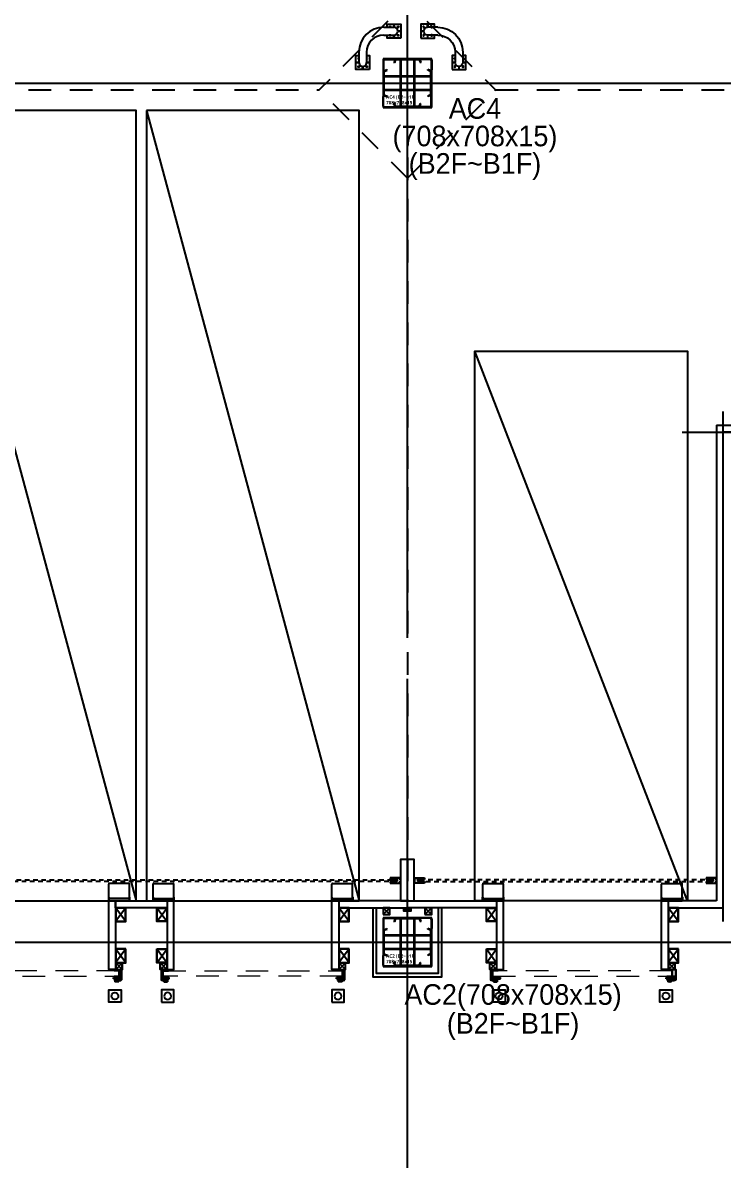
# Model space of a CAD drawing. Header units: millimetres. Extents: x -47382 to 204618, y -51045 to 127155.
# Drawn here: x 118398 to 128600, y 48196 to 64749 of the extents above; entities that cross this region are included whole.
import ezdxf
from ezdxf.enums import TextEntityAlignment as Align

# ---------------------------------------------------------------- set-up
doc = ezdxf.new("R2010")
doc.units = ezdxf.units.MM
doc.header["$LTSCALE"] = 300
doc.header["$MEASUREMENT"] = 0
doc.linetypes.add('CEN', pattern=[62, 60, -1, 0, -1])
doc.linetypes.add('HID', pattern=[2, 1.1, -0.9])
doc.layers.get('0').update_dxf_attribs({"linetype": 'CONTINUOUS'})
doc.layers.get('Defpoints').update_dxf_attribs({"color": 153, "linetype": 'CONTINUOUS'})
for name, color, linetype in [('A-CEN', 1, 'CEN'), ('A-FLOR-GW', 6, 'CONTINUOUS'), ('A-FLOR-STUD', 9, 'CONTINUOUS'), ('A-ST-AXIS-CEN', 252, 'CEN'), ('A-ST-COL', 2, 'CONTINUOUS'), ('A-볼라드', 8, 'CONTINUOUS'), ('AA-CJ', 4, 'HID'), ('AA-PARK-CAR4(B)', 5, 'CONTINUOUS'), ('Bound', 9, 'CONTINUOUS'), ('OVERHEAD DOOR - 1', 4, 'HID'), ('XREF-PLAN$0$A-STEEL', 7, 'CONTINUOUS'), ('갈바륨 V-115', 141, 'CONTINUOUS'), ('방화셔터', 11, 'HID'), ('저온단열', 160, 'CONTINUOUS'), ('충돌방지대 OUT', 8, 'CONTINUOUS')]:
    doc.layers.add(name, color=color, linetype=linetype)
doc.layers.add('Defpoint', color=161, linetype='CONTINUOUS', plot=False)
doc.styles.add('SH_대대리576', font='NanumGothicBold.ttf')
doc.styles.add('돋움', font='')
doc.styles.get('돋움').set_extended_font_data('Dotum')

# ---------------------------------------------------------------- blocks, each defined once
blk = doc.blocks.new('b1')
at = {"layer": 'A-볼라드'}
blk.add_lwpolyline([(0, 180), (180, 180), (180, 0), (0, 0), (0, 180)], dxfattribs=at)
blk.add_circle((90, 90), 50, dxfattribs=at)
blk = doc.blocks.new('각-100X100')
at = {"layer": 'A-FLOR-STUD'}
for p, q in [((-47.7, -47.7), (47.7, 47.7)), ((-47.7, 47.7), (47.7, -47.7))]:
    blk.add_line(p, q, dxfattribs=at)
for points in [[(-50, -50), (50, -50), (50, 50), (-50, 50)], [(-47.7, -47.7), (47.7, -47.7), (47.7, 47.7), (-47.7, 47.7)]]:
    blk.add_lwpolyline(points, close=True, dxfattribs=at)
blk = doc.blocks.new('각-150X200')
at = {"layer": 'A-FLOR-STUD'}
for p, q in [((75, 100), (-75, -100)), ((75, -100), (-75, 100))]:
    blk.add_line(p, q, dxfattribs=at)
for points in [[(75, 100), (-75, 100), (-75, -100), (75, -100)], [(70.5, 95.5), (-70.5, 95.5), (-70.5, -95.5), (70.5, -95.5)]]:
    blk.add_lwpolyline(points, close=True, dxfattribs=at)
blk = doc.blocks.new('_P대형')
at = {"layer": 'AA-PARK-CAR4(B)'}
blk.add_line((-150, -1500), (-3250, -13000), dxfattribs=at)
blk.add_lwpolyline([(-150, -1500), (-150, -13000), (-3250, -13000), (-3250, -1500)], close=True, dxfattribs=at)
blk = doc.blocks.new('A$C5CEC2CC2')
at = {"layer": 'A-FLOR-GW', "elevation": -103000}
for points in [[(6750, 706), (6650, 706), (6650, 1706), (6750, 1706)], [(7500, 706), (7600, 706), (7600, 1706), (7500, 1706)], [(10000, 706), (9900, 706), (9900, 1706), (10000, 1706)]]:
    blk.add_lwpolyline(points, close=True, dxfattribs=at)
for points in [[(7500, 1606), (6750, 1606), (6750, 1706), (7500, 1706)], [(11000, 1706), (10000, 1706), (10000, 1606), (11000, 1606)]]:
    blk.add_lwpolyline(points, dxfattribs=at)
at = {"layer": 'A-FLOR-STUD'}
for p, q in [((6810, 689, -103000), (6729, 689, -103000)), ((6729, 689, -103000), (6729, 686, -103000)), ((6805, 610, -103000), (6805, 686, -103000)), ((6806, 610, -103000), (6806, 686, -103000)), ((6810, 607, -103000), (6810, 689, -103000)), ((7440, 607, -103000), (7440, 689, -103000)), ((7440, 689, -103000), (7521, 689, -103000)), ((7444, 610, -103000), (7444, 686, -103000)), ((7445, 610, -103000), (7445, 686, -103000)), ((7521, 689, -103000), (7521, 686, -103000)), ((10060, 689, -103000), (9979, 689, -103000)), ((9979, 689, -103000), (9979, 686, -103000)), ((10055, 610, -103000), (10055, 686, -103000)), ((10056, 610, -103000), (10056, 686, -103000)), ((10060, 607, -103000), (10060, 689, -103000)), ((6719, 573, -103000), (6719, 588, -103000)), ((6735, 588, -103000), (6719, 588, -103000)), ((6735, 573, -103000), (6719, 573, -103000)), ((6729, 607, -103000), (6729, 610, -103000)), ((6810, 607, -103000), (6729, 607, -103000)), ((6805, 588, -103000), (6735, 588, -103000)), ((6805, 573, -103000), (6735, 573, -103000)), ((6805, 571, -103000), (6735, 571, -103000)), ((6738, 548, -103000), (6738, 570, -103000)), ((6751, 548, -103000), (6738, 548, -103000)), ((6738, 548, -103000), (6738, 547, -103000)), ((6751, 547, -103000), (6738, 547, -103000)), ((6745, 571, -103000), (6739, 571, -103000)), ((6741, 605, -103000), (6741, 590, -103000)), ((6741, 547, -103000), (6741, 527, -103000)), ((6798, 527, -103000), (6741, 527, -103000)), ((6750, 593, -103000), (6756, 593, -103000)), ((6750, 593, -103000), (6750, 590, -103000)), ((6750, 592, -103000), (6755, 592, -103000)), ((6750, 592, -103000), (6750, 590, -103000)), ((6750, 547, -103000), (6750, 537, -103000)), ((6750, 547, -103000), (6750, 537, -103000)), ((6755, 537, -103000), (6750, 537, -103000)), ((6750, 537, -103000), (6756, 537, -103000)), ((6751, 560, -103000), (6751, 547, -103000)), ((6751, 560, -103000), (6751, 547, -103000)), ((6755, 592, -103000), (6755, 590, -103000)), ((6755, 560, -103000), (6755, 547, -103000)), ((6755, 560, -103000), (6755, 547, -103000)), ((6764, 548, -103000), (6755, 548, -103000)), ((6755, 547, -103000), (6755, 537, -103000)), ((6764, 547, -103000), (6755, 547, -103000)), ((6756, 593, -103000), (6756, 590, -103000)), ((6756, 547, -103000), (6756, 537, -103000)), ((6764, 547, -103000), (6764, 554, -103000)), ((6765, 554, -103000), (6765, 528, -103000)), ((6774, 527, -103000), (6766, 527, -103000)), ((6775, 554, -103000), (6775, 528, -103000)), ((6775, 547, -103000), (6775, 554, -103000)), ((6785, 548, -103000), (6775, 548, -103000)), ((6785, 547, -103000), (6775, 547, -103000)), ((6784, 593, -103000), (6790, 593, -103000)), ((6784, 593, -103000), (6784, 590, -103000)), ((6784, 592, -103000), (6789, 592, -103000)), ((6784, 592, -103000), (6784, 590, -103000)), ((6784, 547, -103000), (6784, 537, -103000)), ((6784, 547, -103000), (6784, 537, -103000)), ((6789, 537, -103000), (6784, 537, -103000)), ((6784, 537, -103000), (6790, 537, -103000)), ((6785, 560, -103000), (6785, 547, -103000)), ((6785, 560, -103000), (6785, 547, -103000)), ((6789, 592, -103000), (6789, 590, -103000)), ((6789, 560, -103000), (6789, 547, -103000)), ((6789, 560, -103000), (6789, 547, -103000)), ((6801, 548, -103000), (6789, 548, -103000)), ((6801, 547, -103000), (6789, 547, -103000)), ((6789, 547, -103000), (6789, 537, -103000)), ((6790, 593, -103000), (6790, 590, -103000)), ((6790, 547, -103000), (6790, 537, -103000)), ((6794, 571, -103000), (6801, 571, -103000)), ((6798, 590, -103000), (6798, 605, -103000)), ((6798, 527, -103000), (6798, 547, -103000)), ((6801, 548, -103000), (6801, 570, -103000)), ((6801, 548, -103000), (6801, 547, -103000)), ((6818, 588, -103000), (6805, 588, -103000)), ((6818, 573, -103000), (6805, 573, -103000)), ((6818, 557, -103000), (6818, 599, -103000)), ((6828, 557, -103000), (6828, 599, -103000)), ((6833, 557, -103000), (6833, 641, -103000)), ((7417, 557, -103000), (7417, 641, -103000)), ((7422, 557, -103000), (7422, 599, -103000)), ((7432, 557, -103000), (7432, 599, -103000)), ((7432, 588, -103000), (7445, 588, -103000)), ((7432, 573, -103000), (7445, 573, -103000)), ((7440, 607, -103000), (7521, 607, -103000)), ((7445, 588, -103000), (7515, 588, -103000)), ((7445, 573, -103000), (7515, 573, -103000)), ((7445, 571, -103000), (7515, 571, -103000)), ((7456, 571, -103000), (7449, 571, -103000)), ((7449, 548, -103000), (7449, 570, -103000)), ((7449, 548, -103000), (7461, 548, -103000)), ((7449, 548, -103000), (7449, 547, -103000)), ((7449, 547, -103000), (7461, 547, -103000)), ((7452, 590, -103000), (7452, 605, -103000)), ((7452, 527, -103000), (7452, 547, -103000)), ((7452, 527, -103000), (7509, 527, -103000)), ((7466, 593, -103000), (7460, 593, -103000)), ((7460, 593, -103000), (7460, 590, -103000)), ((7460, 547, -103000), (7460, 537, -103000)), ((7466, 537, -103000), (7460, 537, -103000)), ((7466, 592, -103000), (7461, 592, -103000)), ((7461, 592, -103000), (7461, 590, -103000)), ((7461, 560, -103000), (7461, 547, -103000)), ((7461, 560, -103000), (7461, 547, -103000)), ((7461, 547, -103000), (7461, 537, -103000)), ((7461, 537, -103000), (7466, 537, -103000)), ((7465, 560, -103000), (7465, 547, -103000)), ((7465, 560, -103000), (7465, 547, -103000)), ((7465, 548, -103000), (7475, 548, -103000)), ((7465, 547, -103000), (7475, 547, -103000)), ((7466, 593, -103000), (7466, 590, -103000)), ((7466, 592, -103000), (7466, 590, -103000)), ((7466, 547, -103000), (7466, 537, -103000)), ((7466, 547, -103000), (7466, 537, -103000)), ((7475, 554, -103000), (7475, 528, -103000)), ((7475, 547, -103000), (7475, 554, -103000)), ((7476, 527, -103000), (7484, 527, -103000)), ((7485, 554, -103000), (7485, 528, -103000)), ((7486, 547, -103000), (7486, 554, -103000)), ((7486, 548, -103000), (7495, 548, -103000)), ((7486, 547, -103000), (7495, 547, -103000)), ((7500, 593, -103000), (7494, 593, -103000)), ((7494, 593, -103000), (7494, 590, -103000)), ((7494, 547, -103000), (7494, 537, -103000)), ((7500, 537, -103000), (7494, 537, -103000)), ((7500, 592, -103000), (7495, 592, -103000)), ((7495, 592, -103000), (7495, 590, -103000)), ((7495, 560, -103000), (7495, 547, -103000)), ((7495, 560, -103000), (7495, 547, -103000)), ((7495, 547, -103000), (7495, 537, -103000)), ((7495, 537, -103000), (7500, 537, -103000)), ((7499, 560, -103000), (7499, 547, -103000)), ((7499, 560, -103000), (7499, 547, -103000)), ((7499, 548, -103000), (7512, 548, -103000)), ((7499, 547, -103000), (7512, 547, -103000)), ((7500, 593, -103000), (7500, 590, -103000)), ((7500, 592, -103000), (7500, 590, -103000)), ((7500, 547, -103000), (7500, 537, -103000)), ((7500, 547, -103000), (7500, 537, -103000)), ((7505, 571, -103000), (7511, 571, -103000)), ((7509, 605, -103000), (7509, 590, -103000)), ((7509, 547, -103000), (7509, 527, -103000)), ((7512, 548, -103000), (7512, 570, -103000)), ((7512, 548, -103000), (7512, 547, -103000)), ((7515, 588, -103000), (7531, 588, -103000)), ((7515, 573, -103000), (7531, 573, -103000)), ((7521, 607, -103000), (7521, 610, -103000)), ((7531, 573, -103000), (7531, 588, -103000)), ((9969, 573, -103000), (9969, 588, -103000)), ((9985, 588, -103000), (9969, 588, -103000)), ((9985, 573, -103000), (9969, 573, -103000)), ((9979, 607, -103000), (9979, 610, -103000)), ((10060, 607, -103000), (9979, 607, -103000)), ((10055, 588, -103000), (9985, 588, -103000)), ((10055, 573, -103000), (9985, 573, -103000)), ((10055, 571, -103000), (9985, 571, -103000)), ((9988, 548, -103000), (9988, 570, -103000)), ((10001, 548, -103000), (9988, 548, -103000)), ((9988, 548, -103000), (9988, 547, -103000)), ((10001, 547, -103000), (9988, 547, -103000)), ((9995, 571, -103000), (9989, 571, -103000)), ((9991, 605, -103000), (9991, 590, -103000)), ((9991, 547, -103000), (9991, 527, -103000)), ((10048, 527, -103000), (9991, 527, -103000)), ((10000, 593, -103000), (10006, 593, -103000)), ((10000, 593, -103000), (10000, 590, -103000)), ((10000, 592, -103000), (10005, 592, -103000)), ((10000, 592, -103000), (10000, 590, -103000)), ((10000, 547, -103000), (10000, 537, -103000)), ((10000, 547, -103000), (10000, 537, -103000)), ((10005, 537, -103000), (10000, 537, -103000)), ((10000, 537, -103000), (10006, 537, -103000)), ((10001, 560, -103000), (10001, 547, -103000)), ((10001, 560, -103000), (10001, 547, -103000)), ((10005, 592, -103000), (10005, 590, -103000)), ((10005, 560, -103000), (10005, 547, -103000)), ((10005, 560, -103000), (10005, 547, -103000)), ((10014, 548, -103000), (10005, 548, -103000)), ((10005, 547, -103000), (10005, 537, -103000)), ((10014, 547, -103000), (10005, 547, -103000)), ((10006, 593, -103000), (10006, 590, -103000)), ((10006, 547, -103000), (10006, 537, -103000)), ((10014, 547, -103000), (10014, 554, -103000)), ((10015, 554, -103000), (10015, 528, -103000)), ((10024, 527, -103000), (10016, 527, -103000)), ((10025, 554, -103000), (10025, 528, -103000)), ((10025, 547, -103000), (10025, 554, -103000)), ((10035, 548, -103000), (10025, 548, -103000)), ((10035, 547, -103000), (10025, 547, -103000)), ((10034, 593, -103000), (10040, 593, -103000)), ((10034, 593, -103000), (10034, 590, -103000)), ((10034, 592, -103000), (10039, 592, -103000)), ((10034, 592, -103000), (10034, 590, -103000)), ((10034, 547, -103000), (10034, 537, -103000)), ((10034, 547, -103000), (10034, 537, -103000)), ((10039, 537, -103000), (10034, 537, -103000)), ((10034, 537, -103000), (10040, 537, -103000)), ((10035, 560, -103000), (10035, 547, -103000)), ((10035, 560, -103000), (10035, 547, -103000)), ((10039, 592, -103000), (10039, 590, -103000)), ((10039, 560, -103000), (10039, 547, -103000)), ((10039, 560, -103000), (10039, 547, -103000)), ((10051, 548, -103000), (10039, 548, -103000)), ((10051, 547, -103000), (10039, 547, -103000)), ((10039, 547, -103000), (10039, 537, -103000)), ((10040, 593, -103000), (10040, 590, -103000)), ((10040, 547, -103000), (10040, 537, -103000)), ((10044, 571, -103000), (10051, 571, -103000)), ((10048, 590, -103000), (10048, 605, -103000)), ((10048, 527, -103000), (10048, 547, -103000)), ((10051, 548, -103000), (10051, 570, -103000)), ((10051, 548, -103000), (10051, 547, -103000)), ((10068, 588, -103000), (10055, 588, -103000)), ((10068, 573, -103000), (10055, 573, -103000)), ((10068, 557, -103000), (10068, 599, -103000)), ((10078, 557, -103000), (10078, 599, -103000)), ((10083, 557, -103000), (10083, 641, -103000))]:
    blk.add_line(p, q, dxfattribs=at)
at = {"layer": 'A-FLOR-STUD', "elevation": -103000}
for points in [[(6833, 607), (6813, 607), (6813, 604), (6830, 604), (6830, 558), (6826, 550), (6820, 550), (6817, 557), (6813, 557), (6818, 547), (6828, 547), (6833, 557), (6833, 704), (6796, 704), (6796, 706), (6835, 706), (6835, 557), (6833, 557)], [(7417, 607), (7437, 607), (7437, 604), (7420, 604), (7420, 558), (7424, 550), (7430, 550), (7433, 557), (7437, 557), (7432, 547), (7422, 547), (7417, 557), (7417, 704), (7453, 704), (7453, 706), (7415, 706), (7415, 557), (7417, 557)], [(10083, 607), (10063, 607), (10063, 604), (10080, 604), (10080, 558), (10076, 550), (10070, 550), (10067, 557), (10063, 557), (10068, 547), (10078, 547), (10083, 557), (10083, 704), (10046, 704), (10046, 706), (10085, 706), (10085, 557), (10083, 557)], [(6805, 607), (6805, 605), (6735, 605), (6735, 607)], [(6805, 590), (6735, 590)], [(7445, 607), (7445, 605), (7515, 605), (7515, 607)], [(7445, 590), (7515, 590)], [(10055, 607), (10055, 605), (9985, 605), (9985, 607)], [(10055, 590), (9985, 590)]]:
    blk.add_lwpolyline(points, dxfattribs=at)
at = {"layer": 'A-FLOR-STUD'}
for centre, radius in [((6770, 562, -103000), 9), ((6770, 562, -103000), 8.5), ((7480, 562, -103000), 9), ((7480, 562, -103000), 8.5), ((10020, 562, -103000), 9), ((10020, 562, -103000), 8.5)]:
    blk.add_circle(centre, radius, dxfattribs=at)
for centre, radius, start, end in [((6869, 580, -103000), 135, 176.0638, 183.9362), ((6739, 570, -103000), 1, 104.0969, 180), ((6753, 560, -103000), 2, 90, 180), ((6753, 560, -103000), 1.8, 90, 180), ((6753, 560, -103000), 2, 0, 90), ((6753, 560, -103000), 1.8, 0, 90), ((6766, 528, -103000), 1, 180, 270), ((6774, 528, -103000), 1, 270, 0), ((6787, 560, -103000), 2, 90, 180), ((6787, 560, -103000), 1.8, 90, 180), ((6787, 560, -103000), 2, 0, 90), ((6787, 560, -103000), 1.8, 0, 90), ((6800, 570, -103000), 1, 0, 75.9031), ((6670, 580, -103000), 135, 356.0638, 3.9362), ((6823, 599, -103000), 5, 0, 180), ((6823, 557, -103000), 5, 180, 0), ((7427, 599, -103000), 5, 0, 180), ((7427, 557, -103000), 5, 180, 0), ((7580, 580, -103000), 135, 176.0638, 183.9362), ((7450, 570, -103000), 1, 104.0969, 180), ((7463, 560, -103000), 2, 90, 180), ((7463, 560, -103000), 1.8, 90, 180), ((7463, 560, -103000), 2, 0, 90), ((7463, 560, -103000), 1.8, 0, 90), ((7476, 528, -103000), 1, 180, 270), ((7484, 528, -103000), 1, 270, 0), ((7497, 560, -103000), 2, 90, 180), ((7497, 560, -103000), 1.8, 90, 180), ((7497, 560, -103000), 2, 0, 90), ((7497, 560, -103000), 1.8, 0, 90), ((7511, 570, -103000), 1, 0, 75.9031), ((7381, 580, -103000), 135, 356.0638, 3.9362), ((10119, 580, -103000), 135, 176.0638, 183.9362), ((9989, 570, -103000), 1, 104.0969, 180), ((10003, 560, -103000), 2, 90, 180), ((10003, 560, -103000), 1.8, 90, 180), ((10003, 560, -103000), 2, 0, 90), ((10003, 560, -103000), 1.8, 0, 90), ((10016, 528, -103000), 1, 180, 270), ((10024, 528, -103000), 1, 270, 0), ((10037, 560, -103000), 2, 90, 180), ((10037, 560, -103000), 1.8, 90, 180), ((10037, 560, -103000), 2, 0, 90), ((10037, 560, -103000), 1.8, 0, 90), ((10050, 570, -103000), 1, 0, 75.9031), ((9920, 580, -103000), 135, 356.0638, 3.9362), ((10073, 599, -103000), 5, 0, 180), ((10073, 557, -103000), 5, 180, 0)]:
    blk.add_arc(centre, radius, start, end, dxfattribs=at)
at = {"layer": 'OVERHEAD DOOR - 1', "lineweight": 0}
for p, q in [((6805, 686, -103000), (4195, 686, -103000)), ((7445, 686, -103000), (10055, 686, -103000)), ((4195, 610, -103000), (6805, 610, -103000)), ((10055, 610, -103000), (7445, 610, -103000))]:
    blk.add_line(p, q, dxfattribs=at)
at = {"layer": '충돌방지대 OUT'}
for p, q in [((6652, 1708, -103000), (6652, 1950, -103000)), ((6944, 1958, -103000), (6660, 1958, -103000)), ((6952, 1708, -103000), (6952, 1950, -103000)), ((7298, 1708, -103000), (7298, 1950, -103000)), ((7306, 1958, -103000), (7590, 1958, -103000)), ((7598, 1708, -103000), (7598, 1950, -103000)), ((9902, 1708, -103000), (9902, 1950, -103000)), ((9910, 1958, -103000), (10194, 1958, -103000)), ((10202, 1708, -103000), (10202, 1950, -103000)), ((6952, 1738, -103000), (6652, 1738, -103000)), ((7298, 1738, -103000), (7598, 1738, -103000)), ((9902, 1738, -103000), (10202, 1738, -103000))]:
    blk.add_line(p, q, dxfattribs=at)
at = {"layer": '충돌방지대 OUT', "elevation": -103000}
for points in [[(6652, 1758), (6650, 1758), (6650, 1706), (6954, 1706), (6954, 1758), (6952, 1758), (6952, 1708), (6652, 1708)], [(7598, 1758), (7600, 1758), (7600, 1706), (7296, 1706), (7296, 1758), (7298, 1758), (7298, 1708), (7598, 1708)], [(10202, 1758), (10204, 1758), (10204, 1706), (9900, 1706), (9900, 1758), (9902, 1758), (9902, 1708), (10202, 1708)]]:
    blk.add_lwpolyline(points, close=True, dxfattribs=at)
for points in [[(6952, 1738), (6952, 1708), (6652, 1708), (6652, 1738)], [(7298, 1738), (7298, 1708), (7598, 1708), (7598, 1738)], [(9902, 1738), (9902, 1708), (10202, 1708), (10202, 1738)]]:
    blk.add_lwpolyline(points, dxfattribs=at)
at = {"layer": '충돌방지대 OUT'}
for centre, start, end in [((6660, 1950, -103000), 90, 180), ((6944, 1950, -103000), 0, 90), ((7306, 1950, -103000), 90, 180), ((7590, 1950, -103000), 0, 90), ((9910, 1950, -103000), 90, 180), ((10194, 1950, -103000), 0, 90)]:
    blk.add_arc(centre, 8.33, start, end, dxfattribs=at)
at = {"ltscale": 5}
for p in [(6825, 1506, -103000), (10075, 1506, -103000), (6825, 906, -103000), (10075, 906, -103000)]:
    blk.add_blockref('각-150X200', p, dxfattribs=at)
at = {"ltscale": 5, "xscale": -1}
for p in [(7425, 1506, -103000), (7425, 906, -103000)]:
    blk.add_blockref('각-150X200', p, dxfattribs=at)
at = {"ltscale": 5, "rotation": 180}
for p in [(6800, 756, -103000), (10050, 756, -103000)]:
    blk.add_blockref('각-100X100', p, dxfattribs=at)
at = {"ltscale": 5, "xscale": -1, "rotation": 180}
blk.add_blockref('각-100X100', (7450, 756, -103000), dxfattribs=at)
at = {"layer": 'A-볼라드', "extrusion": (0, 0, -1), "xscale": -1, "zscale": -1, "rotation": 180}
blk.add_blockref('b1', (-6830, 410, 103000), dxfattribs=at)
at = {"layer": 'A-볼라드', "extrusion": (0, 0, -1), "zscale": -1, "rotation": 180}
for p in [(-7420, 410, 103000), (-9900, 410, 103000)]:
    blk.add_blockref('b1', p, dxfattribs=at)
at = {"layer": 'AA-PARK-CAR4(B)', "xscale": -1}
for p in [(3800, 14706, -103000), (7050, 14706, -103000)]:
    blk.add_blockref('_P대형', p, dxfattribs=at)
blk = doc.blocks.new('A$C80a19149')
at = {"layer": 'A-FLOR-STUD'}
for p, q in [((2, 98), (48, 2)), ((2, 2), (48, 98))]:
    blk.add_line(p, q, dxfattribs=at)
for points in [[(0, 100), (50, 100), (50, 0), (0, 0)], [(2, 98), (48, 98), (48, 2), (2, 2)]]:
    blk.add_lwpolyline(points, close=True, dxfattribs=at)
blk = doc.blocks.new('XREF-PLAN$0$각-100X100')
at = {"layer": 'XREF-PLAN$0$A-STEEL', "color": 1}
for p, q in [((-47.7, -47.7), (47.7, 47.7)), ((-47.7, 47.7), (47.7, -47.7))]:
    blk.add_line(p, q, dxfattribs=at)
at = {"layer": 'XREF-PLAN$0$A-STEEL'}
blk.add_lwpolyline([(-50, -50), (50, -50), (50, 50), (-50, 50)], close=True, dxfattribs=at)
at = {"layer": 'XREF-PLAN$0$A-STEEL', "color": 8}
blk.add_lwpolyline([(-47.7, -47.7), (47.7, -47.7), (47.7, 47.7), (-47.7, 47.7)], close=True, dxfattribs=at)
blk = doc.blocks.new('지하2층평면도$0$지상1층 평면도$0$A$C063060C9')
at = {"layer": 'A-볼라드', "color": 8}
for p, q in [((4, 558), (4, 554)), ((44, 558), (4, 558)), ((4, 554), (44, 554)), ((44, 406), (44, 556)), ((98, 652), (98, 612)), ((102, 652), (98, 652)), ((102, 612), (102, 652)), ((156, 558), (196, 558)), ((156, 406), (156, 556)), ((196, 554), (156, 554)), ((196, 558), (196, 554)), ((554, 196), (554, 156)), ((558, 196), (554, 196)), ((558, 156), (558, 196)), ((406, 156), (556, 156)), ((406, 44), (556, 44)), ((554, 4), (554, 44)), ((558, 4), (554, 4)), ((558, 44), (558, 4)), ((612, 102), (652, 102)), ((652, 98), (612, 98)), ((652, 102), (652, 98))]:
    blk.add_line(p, q, dxfattribs=at)
for points in [[(44, 456), (0, 456), (0, 656), (200, 656)], [(200, 656), (200, 456), (156, 456)], [(656, 200), (656, 0), (456, 0), (456, 44)], [(456, 156), (456, 200), (656, 200)]]:
    blk.add_lwpolyline(points, dxfattribs=at)
for centre in [(40, 616), (40, 496), (160, 616), (160, 496), (616, 160), (616, 40)]:
    blk.add_circle(centre, 8, dxfattribs=at)
for centre, radius, start, end in [((100, 556), 56, 0, 180), ((406, 406), 362, 180, 270), ((406, 406), 250, 180, 270), ((496, 160), 8, 330, 210), ((496, 40), 8, 150, 30), ((556, 100), 56, 270, 90)]:
    blk.add_arc(centre, radius, start, end, dxfattribs=at)
blk = doc.blocks.new('A$C53E97F43')
at = {"layer": '방화셔터'}
for p, q in [((0, 64), (0, 65)), ((0, 64), (0, 65)), ((0, 11), (0, 10)), ((0, 11), (0, 10)), ((20, 62), (20, 64)), ((20, 13), (20, 11)), ((79, 20), (82, 20)), ((79, 20), (80, 18)), ((80, 18), (79, 18)), ((79, 18), (80, 16)), ((80, 16), (79, 16)), ((79, 16), (80, 14)), ((80, 14), (79, 14)), ((79, 14), (80, 12)), ((80, 12), (79, 12)), ((79, 12), (80, 10)), ((89, 10), (80, 10)), ((82, 12), (82, 18)), ((82, 18), (87, 18)), ((87, 12), (82, 12)), ((87, 12), (87, 18)), ((88, 20), (90, 20)), ((90, 20), (89, 18)), ((89, 18), (90, 18)), ((90, 18), (89, 16)), ((89, 16), (90, 16)), ((90, 16), (89, 14)), ((89, 14), (90, 14)), ((90, 14), (89, 12)), ((89, 12), (90, 12)), ((90, 12), (89, 10))]:
    blk.add_line(p, q, dxfattribs=at)
for points in [[(0, 10), (10, 10), (10, 0), (150, 0), (150, 25), (90, 25), (90, 10), (80, 10), (80, 20), (50, 20), (50, 50), (150, 50), (150, 75), (10, 75), (10, 65), (0, 65)], [(0, 11), (11, 11), (11, 2), (148, 2), (148, 24), (91, 24), (91, 9), (78, 9), (78, 19), (48, 19), (48, 52), (148, 52), (148, 74), (11, 74), (11, 64), (0, 64)], [(20, 11), (20, 11), (0, 11), (0, 64), (20, 64)], [(20, 13), (2, 13), (2, 62), (20, 62)]]:
    blk.add_lwpolyline(points, dxfattribs=at)
for centre, radius, start, end in [((75, 41), 2, 39.9712, 180), ((74, 41), 0.5, 180, 0), ((75, 41), 1, 49.239, 180), ((48, 21), 35.2, 358.1243, 36.6903), ((47, 16), 40, 5.838, 42.0129), ((82, 20), 0.5, 180, 0), ((87, 20), 0.5, 180, 0)]:
    blk.add_arc(centre, radius, start, end, dxfattribs=at)
blk = doc.blocks.new('저온1 방셔터')
at = {"layer": '방화셔터', "linetype": 'HID', "ltscale": 0.2}
for p, q in [((10550, 12, 103000), (-150, 12)), ((-150, 12), (-150, -13)), ((-150, -13), (10550, -13, 103000))]:
    blk.add_line(p, q, dxfattribs=at)
at = {"layer": '방화셔터', "xscale": -1, "rotation": 180}
blk.add_blockref('A$C53E97F43', (-200, 38), dxfattribs=at)
blk = doc.blocks.new('저온45 방셔터')
at = {"layer": '방화셔터', "linetype": 'HID', "ltscale": 0.2}
for p, q in [((3750, 12), (-550, 12)), ((-550, 12), (-550, -13)), ((3750, -13), (3750, 12)), ((-550, -13), (3750, -13))]:
    blk.add_line(p, q, dxfattribs=at)
at = {"layer": '방화셔터', "xscale": -1, "rotation": 180}
blk.add_blockref('A$C53E97F43', (-600, 38), dxfattribs=at)
at = {"layer": '방화셔터', "rotation": 180}
blk.add_blockref('A$C53E97F43', (3800, 38), dxfattribs=at)
blk = doc.blocks.new('AC2 (b2~b1f)')
for points in [[(199, 728), (549, 728), (549, 713), (199, 713)], [(20, 549), (20, 199), (35, 199), (35, 549)], [(728, 199), (728, 549), (713, 549), (713, 199)], [(199, 20), (549, 20), (549, 35), (199, 35)]]:
    blk.add_hatch(color=9).paths.add_polyline_path(points)
for p, q in [((270, 713), (270, 35)), ((279, 713), (279, 35)), ((469, 713), (469, 35)), ((478, 713), (478, 35)), ((35, 478), (713, 478)), ((35, 469), (713, 469)), ((35, 279), (713, 279)), ((35, 270), (713, 270))]:
    blk.add_line(p, q)
at = {"color": 8, "linetype": 'Continuous'}
for points in [[(199, 728), (549, 728), (549, 713), (199, 713)], [(20, 549), (20, 199), (35, 199), (35, 549)], [(728, 199), (728, 549), (713, 549), (713, 199)], [(199, 20), (549, 20), (549, 35), (199, 35)]]:
    blk.add_lwpolyline(points, close=True, dxfattribs=at)
at = {"layer": 'A-ST-COL'}
for p, q in [((20, 708), (20, 569)), ((28, 708), (28, 569)), ((40, 728), (179, 728)), ((40, 720), (179, 720)), ((190, 704), (177, 673)), ((185, 670), (177, 673)), ((198, 701), (185, 670)), ((550, 701), (563, 670)), ((558, 704), (571, 673)), ((563, 670), (571, 673)), ((708, 728), (569, 728)), ((708, 720), (569, 720)), ((720, 708), (720, 569)), ((728, 708), (728, 569)), ((44, 558), (75, 571)), ((47, 550), (78, 563)), ((78, 563), (75, 571)), ((670, 563), (673, 571)), ((701, 550), (670, 563)), ((704, 558), (673, 571)), ((20, 40), (20, 179)), ((28, 40), (28, 179)), ((44, 190), (75, 177)), ((47, 198), (78, 185)), ((78, 185), (75, 177)), ((701, 198), (670, 185)), ((670, 185), (673, 177)), ((704, 190), (673, 177)), ((720, 40), (720, 179)), ((728, 40), (728, 179)), ((40, 28), (179, 28)), ((40, 20), (179, 20)), ((185, 78), (177, 75)), ((190, 44), (177, 75)), ((198, 47), (185, 78)), ((550, 47), (563, 78)), ((558, 44), (571, 75)), ((563, 78), (571, 75)), ((708, 28), (569, 28)), ((708, 20), (569, 20))]:
    blk.add_line(p, q, dxfattribs=at)
for centre, radius, start, end in [((40, 708), 20, 90, 180), ((40, 708), 12, 90, 180), ((179, 708), 20, 340, 90), ((179, 708), 12, 340, 90), ((569, 708), 20, 90, 200), ((569, 708), 12, 90, 200), ((708, 708), 20, 0, 90), ((708, 708), 12, 0, 90), ((40, 569), 20, 180, 290), ((40, 569), 12, 180, 290), ((708, 569), 20, 250, 0), ((708, 569), 12, 250, 0), ((40, 179), 20, 70, 180), ((40, 179), 12, 70, 180), ((708, 179), 20, 0, 110), ((708, 179), 12, 0, 110), ((40, 40), 20, 180, 270), ((40, 40), 12, 180, 270), ((179, 40), 20, 270, 20), ((179, 40), 12, 270, 20), ((569, 40), 20, 160, 270), ((569, 40), 12, 160, 270), ((708, 40), 20, 270, 0), ((708, 40), 12, 270, 0)]:
    blk.add_arc(centre, radius, start, end, dxfattribs=at)
at = {"layer": 'Bound', "color": 9, "linetype": 'Continuous'}
for p, q in [((728, 728), (20, 728)), ((20, 728), (20, 20)), ((728, 20), (728, 728)), ((20, 20), (728, 20))]:
    blk.add_line(p, q, dxfattribs=at)
at = {"layer": 'Defpoint'}
for p, q in [((374, 0), (374, 748)), ((0, 374), (748, 374))]:
    blk.add_line(p, q, dxfattribs=at)
at = {"layer": 'Defpoint', "linetype": 'Continuous', "style": 'SH_대대리576'}
for s, p in [('AC2 (B2~B1F)', (64, 171)), ('708x708x15', (64, 90))]:
    blk.add_text(s, height=50, dxfattribs=at).set_placement(p, align=Align.MIDDLE_LEFT)
blk = doc.blocks.new('AC4(b2~b1f)')
for points in [[(199, 728), (549, 728), (549, 713), (199, 713)], [(20, 549), (20, 199), (35, 199), (35, 549)], [(728, 199), (728, 549), (713, 549), (713, 199)], [(199, 20), (549, 20), (549, 35), (199, 35)]]:
    blk.add_hatch(color=9).paths.add_polyline_path(points)
for p, q in [((270, 713), (270, 35)), ((279, 713), (279, 35)), ((469, 713), (469, 35)), ((478, 713), (478, 35)), ((35, 478), (713, 478)), ((35, 469), (713, 469)), ((35, 279), (713, 279)), ((35, 270), (713, 270))]:
    blk.add_line(p, q)
at = {"color": 8, "linetype": 'Continuous'}
for points in [[(199, 728), (549, 728), (549, 713), (199, 713)], [(20, 549), (20, 199), (35, 199), (35, 549)], [(728, 199), (728, 549), (713, 549), (713, 199)], [(199, 20), (549, 20), (549, 35), (199, 35)]]:
    blk.add_lwpolyline(points, close=True, dxfattribs=at)
at = {"layer": 'A-ST-COL'}
for p, q in [((20, 708), (20, 569)), ((28, 708), (28, 569)), ((40, 728), (179, 728)), ((40, 720), (179, 720)), ((190, 704), (177, 673)), ((185, 670), (177, 673)), ((198, 701), (185, 670)), ((550, 701), (563, 670)), ((558, 704), (571, 673)), ((563, 670), (571, 673)), ((708, 728), (569, 728)), ((708, 720), (569, 720)), ((720, 708), (720, 569)), ((728, 708), (728, 569)), ((44, 558), (75, 571)), ((47, 550), (78, 563)), ((78, 563), (75, 571)), ((670, 563), (673, 571)), ((701, 550), (670, 563)), ((704, 558), (673, 571)), ((20, 40), (20, 179)), ((28, 40), (28, 179)), ((44, 190), (75, 177)), ((47, 198), (78, 185)), ((78, 185), (75, 177)), ((701, 198), (670, 185)), ((670, 185), (673, 177)), ((704, 190), (673, 177)), ((720, 40), (720, 179)), ((728, 40), (728, 179)), ((40, 28), (179, 28)), ((40, 20), (179, 20)), ((185, 78), (177, 75)), ((190, 44), (177, 75)), ((198, 47), (185, 78)), ((550, 47), (563, 78)), ((558, 44), (571, 75)), ((563, 78), (571, 75)), ((708, 28), (569, 28)), ((708, 20), (569, 20))]:
    blk.add_line(p, q, dxfattribs=at)
for centre, radius, start, end in [((40, 708), 20, 90, 180), ((40, 708), 12, 90, 180), ((179, 708), 20, 340, 90), ((179, 708), 12, 340, 90), ((569, 708), 20, 90, 200), ((569, 708), 12, 90, 200), ((708, 708), 20, 0, 90), ((708, 708), 12, 0, 90), ((40, 569), 20, 180, 290), ((40, 569), 12, 180, 290), ((708, 569), 20, 250, 0), ((708, 569), 12, 250, 0), ((40, 179), 20, 70, 180), ((40, 179), 12, 70, 180), ((708, 179), 20, 0, 110), ((708, 179), 12, 0, 110), ((40, 40), 20, 180, 270), ((40, 40), 12, 180, 270), ((179, 40), 20, 270, 20), ((179, 40), 12, 270, 20), ((569, 40), 20, 160, 270), ((569, 40), 12, 160, 270), ((708, 40), 20, 270, 0), ((708, 40), 12, 270, 0)]:
    blk.add_arc(centre, radius, start, end, dxfattribs=at)
at = {"layer": 'Bound', "color": 9, "linetype": 'Continuous'}
for p, q in [((728, 728), (20, 728)), ((20, 728), (20, 20)), ((728, 20), (728, 728)), ((20, 20), (728, 20))]:
    blk.add_line(p, q, dxfattribs=at)
at = {"layer": 'Defpoint'}
for p, q in [((374, 0), (374, 748)), ((0, 374), (748, 374))]:
    blk.add_line(p, q, dxfattribs=at)
at = {"layer": 'Defpoint', "linetype": 'Continuous', "style": 'SH_대대리576'}
for s, p in [('AC4 (B2~B1F)', (64, 171)), ('708x708x15', (64, 90))]:
    blk.add_text(s, height=50, dxfattribs=at).set_placement(p, align=Align.MIDDLE_LEFT)
blk = doc.blocks.new('ACT 지하2층구조평면도')
for name, p in [('AC4(b2~b1f)', (171008, 114542)), ('AC2 (b2~b1f)', (171008, 102042))]:
    blk.add_blockref(name, p)

msp = doc.modelspace()

# ---------------------------------------------------------------- linework, layer by layer
at = {"layer": 'A-CEN'}
for p, q in [((128600, 51671), (128600, 59091)), ((128000, 58791), (131850, 58791))]:
    msp.add_line(p, q, dxfattribs=at)
at = {"layer": 'A-FLOR-GW'}
for p, q in [((128500, 58891), (128500, 51971)), ((128500, 58891), (130900, 58891)), ((131000, 58791), (128600, 58791)), ((128600, 51871), (128600, 58791)), ((128500, 51971), (127800, 51971)), ((127800, 51971), (127800, 51696)), ((127800, 51871), (128600, 51871))]:
    msp.add_line(p, q, dxfattribs=at)
for points in [[(123900, 51971), (124100, 51971), (124100, 52571), (123900, 52571)], [(125300, 50971), (125400, 50971), (125400, 51971), (125300, 51971)], [(127800, 50971), (127700, 50971), (127700, 51971), (127800, 51971)]]:
    msp.add_lwpolyline(points, close=True, dxfattribs=at)
msp.add_lwpolyline([(124000, 51971), (125300, 51971), (125300, 51871), (124000, 51871)], dxfattribs=at)
at = {"layer": 'A-FLOR-STUD'}
for p, q in [((125222, 50822), (125222, 50864)), ((125232, 50822), (125232, 50864)), ((125232, 50853), (125245, 50853)), ((125232, 50838), (125245, 50838)), ((125240, 50872), (125240, 50955)), ((125240, 50955), (125321, 50955)), ((125240, 50872), (125321, 50872)), ((125244, 50875), (125244, 50951)), ((125245, 50875), (125245, 50951)), ((125245, 50853), (125315, 50853)), ((125245, 50838), (125315, 50838)), ((125245, 50836), (125315, 50836)), ((125256, 50836), (125249, 50836)), ((125249, 50813), (125249, 50835)), ((125252, 50855), (125252, 50870)), ((125266, 50858), (125260, 50858)), ((125260, 50858), (125260, 50855)), ((125266, 50858), (125261, 50858)), ((125261, 50858), (125261, 50855)), ((125261, 50825), (125261, 50812)), ((125261, 50825), (125261, 50812)), ((125265, 50825), (125265, 50812)), ((125265, 50825), (125265, 50812)), ((125266, 50858), (125266, 50855)), ((125266, 50858), (125266, 50855)), ((125300, 50858), (125294, 50858)), ((125294, 50858), (125294, 50855)), ((125300, 50858), (125295, 50858)), ((125295, 50858), (125295, 50855)), ((125295, 50825), (125295, 50812)), ((125295, 50825), (125295, 50812)), ((125299, 50825), (125299, 50812)), ((125299, 50825), (125299, 50812)), ((125300, 50858), (125300, 50855)), ((125300, 50858), (125300, 50855)), ((125305, 50836), (125311, 50836)), ((125309, 50870), (125309, 50855)), ((125312, 50813), (125312, 50835)), ((125315, 50853), (125356, 50853)), ((125315, 50838), (125356, 50838)), ((125321, 50955), (125321, 50951)), ((125321, 50872), (125321, 50875)), ((125356, 50838), (125356, 50853)), ((127769, 50838), (127769, 50853)), ((127785, 50853), (127769, 50853)), ((127785, 50838), (127769, 50838)), ((127860, 50955), (127779, 50955)), ((127779, 50955), (127779, 50951)), ((127779, 50872), (127779, 50875)), ((127860, 50872), (127779, 50872)), ((127855, 50853), (127785, 50853)), ((127855, 50838), (127785, 50838)), ((127855, 50836), (127785, 50836)), ((127788, 50813), (127788, 50835)), ((127795, 50836), (127789, 50836)), ((127791, 50870), (127791, 50855)), ((127800, 50858), (127806, 50858)), ((127800, 50858), (127805, 50858)), ((127800, 50858), (127800, 50855)), ((127800, 50858), (127800, 50855)), ((127801, 50825), (127801, 50812)), ((127801, 50825), (127801, 50812)), ((127805, 50858), (127805, 50855)), ((127805, 50825), (127805, 50812)), ((127805, 50825), (127805, 50812)), ((127806, 50858), (127806, 50855)), ((127834, 50858), (127840, 50858)), ((127834, 50858), (127839, 50858)), ((127834, 50858), (127834, 50855)), ((127834, 50858), (127834, 50855)), ((127835, 50825), (127835, 50812)), ((127835, 50825), (127835, 50812)), ((127839, 50858), (127839, 50855)), ((127839, 50825), (127839, 50812)), ((127839, 50825), (127839, 50812)), ((127840, 50858), (127840, 50855)), ((127844, 50836), (127851, 50836)), ((127848, 50855), (127848, 50870)), ((127851, 50813), (127851, 50835)), ((127855, 50875), (127855, 50951)), ((127868, 50853), (127855, 50853)), ((127868, 50838), (127855, 50838)), ((127856, 50875), (127856, 50951)), ((127860, 50872), (127860, 50955)), ((127868, 50822), (127868, 50864)), ((127878, 50822), (127878, 50864)), ((127908, 50822), (127908, 50907)), ((125249, 50813), (125261, 50813)), ((125249, 50813), (125249, 50812)), ((125249, 50812), (125261, 50812)), ((125252, 50792), (125252, 50812)), ((125252, 50792), (125309, 50792)), ((125260, 50812), (125260, 50802)), ((125266, 50802), (125260, 50802)), ((125261, 50812), (125261, 50802)), ((125261, 50802), (125266, 50802)), ((125265, 50813), (125275, 50813)), ((125265, 50812), (125275, 50812)), ((125266, 50812), (125266, 50802)), ((125266, 50812), (125266, 50802)), ((125275, 50812), (125275, 50820)), ((125275, 50819), (125275, 50793)), ((125276, 50792), (125284, 50792)), ((125285, 50819), (125285, 50793)), ((125286, 50812), (125286, 50820)), ((125286, 50813), (125295, 50813)), ((125286, 50812), (125295, 50812)), ((125294, 50812), (125294, 50802)), ((125300, 50802), (125294, 50802)), ((125295, 50812), (125295, 50802)), ((125295, 50802), (125300, 50802)), ((125299, 50813), (125312, 50813)), ((125299, 50812), (125312, 50812)), ((125300, 50812), (125300, 50802)), ((125300, 50812), (125300, 50802)), ((125309, 50812), (125309, 50792)), ((125312, 50813), (125312, 50812)), ((127801, 50813), (127788, 50813)), ((127788, 50813), (127788, 50812)), ((127801, 50812), (127788, 50812)), ((127791, 50812), (127791, 50792)), ((127848, 50792), (127791, 50792)), ((127800, 50812), (127800, 50802)), ((127800, 50812), (127800, 50802)), ((127805, 50802), (127800, 50802)), ((127800, 50802), (127806, 50802)), ((127814, 50813), (127805, 50813)), ((127805, 50812), (127805, 50802)), ((127814, 50812), (127805, 50812)), ((127806, 50812), (127806, 50802)), ((127814, 50812), (127814, 50820)), ((127815, 50819), (127815, 50793)), ((127824, 50792), (127816, 50792)), ((127825, 50812), (127825, 50820)), ((127825, 50819), (127825, 50793)), ((127835, 50813), (127825, 50813)), ((127835, 50812), (127825, 50812)), ((127834, 50812), (127834, 50802)), ((127834, 50812), (127834, 50802)), ((127839, 50802), (127834, 50802)), ((127834, 50802), (127840, 50802)), ((127851, 50813), (127839, 50813)), ((127851, 50812), (127839, 50812)), ((127839, 50812), (127839, 50802)), ((127840, 50812), (127840, 50802)), ((127848, 50792), (127848, 50812)), ((127851, 50813), (127851, 50812))]:
    msp.add_line(p, q, dxfattribs=at)
for points in [[(125217, 50872), (125237, 50872), (125237, 50869), (125220, 50869), (125220, 50823), (125224, 50815), (125230, 50815), (125233, 50822), (125237, 50822), (125232, 50812), (125222, 50812), (125217, 50822), (125217, 50970), (125253, 50970), (125253, 50971), (125215, 50971), (125215, 50822), (125217, 50822)], [(125245, 50872), (125245, 50870), (125315, 50870), (125315, 50872)], [(125245, 50855), (125315, 50855)], [(127855, 50872), (127855, 50870), (127785, 50870), (127785, 50872)], [(127855, 50855), (127785, 50855)], [(127908, 50872), (127863, 50872), (127863, 50869), (127880, 50869), (127880, 50823), (127876, 50815), (127870, 50815), (127867, 50822), (127863, 50822), (127868, 50812), (127878, 50812), (127908, 50822), (127908, 50970), (127847, 50970), (127847, 50971), (127910, 50971), (127910, 50822), (127908, 50822)]]:
    msp.add_lwpolyline(points, dxfattribs=at)
for centre, radius in [((125280, 50827), 9), ((125280, 50827), 8.5), ((127820, 50827), 9), ((127820, 50827), 8.5)]:
    msp.add_circle(centre, radius, dxfattribs=at)
for centre, radius, start, end in [((125227, 50864), 5, 0, 180), ((125227, 50822), 5, 180, 0), ((125380, 50846), 135, 176.0638, 183.9362), ((125250, 50835), 1, 104.0969, 180), ((125263, 50825), 1.8, 90, 180), ((125263, 50825), 2, 90, 180), ((125263, 50825), 2, 0, 90), ((125263, 50825), 1.8, 0, 90), ((125297, 50825), 2, 90, 180), ((125297, 50825), 1.8, 90, 180), ((125297, 50825), 1.8, 0, 90), ((125297, 50825), 2, 0, 90), ((125311, 50835), 1, 0, 75.9031), ((125181, 50846), 135, 356.0638, 3.9362), ((127919, 50846), 135, 176.0638, 183.9362), ((127789, 50835), 1, 104.0969, 180), ((127803, 50825), 1.8, 90, 180), ((127803, 50825), 2, 90, 180), ((127803, 50825), 2, 0, 90), ((127803, 50825), 1.8, 0, 90), ((127837, 50825), 2, 90, 180), ((127837, 50825), 1.8, 90, 180), ((127837, 50825), 1.8, 0, 90), ((127837, 50825), 2, 0, 90), ((127850, 50835), 1, 0, 75.9031), ((127720, 50846), 135, 356.0638, 3.9362), ((127873, 50864), 5, 0, 180), ((127873, 50822), 5, 180, 0), ((125276, 50793), 1, 180, 270), ((125284, 50793), 1, 270, 0), ((127816, 50793), 1, 180, 270), ((127824, 50793), 1, 270, 0)]:
    msp.add_arc(centre, radius, start, end, dxfattribs=at)
at = {"layer": 'A-ST-AXIS-CEN'}
for p, q in [((124000, 0), (124000, 99371)), ((0, 63871), (142000, 63871)), ((128600, 51996), (128600, 58891)), ((0, 51371), (142000, 51371))]:
    msp.add_line(p, q, dxfattribs=at)
at = {"layer": 'AA-CJ'}
for p, q in [((123717, 64771), (122717, 63771)), ((124283, 64771), (125283, 63771)), ((114283, 63771), (122717, 63771)), ((124000, 62489), (122717, 63771)), ((124000, 62489), (125283, 63771)), ((125283, 63771), (134100, 63771)), ((124000, 62789), (124000, 51971))]:
    msp.add_line(p, q, dxfattribs=at)
at = {"layer": 'AA-PARK-CAR4(B)'}
msp.add_line((128081, 51971), (124981, 59971), dxfattribs=at)
msp.add_lwpolyline([(124981, 51971), (124981, 59971), (128081, 59971), (128081, 51971), (124981, 51971)], dxfattribs=at)
at = {"layer": 'OVERHEAD DOOR - 1', "lineweight": 0}
for p, q in [((127855, 50951), (125245, 50951)), ((125245, 50875), (127855, 50875))]:
    msp.add_line(p, q, dxfattribs=at)
at = {"layer": '갈바륨 V-115'}
msp.add_lwpolyline([(123496, 51871), (123496, 50867), (124504, 50867), (124504, 51871)], dxfattribs=at)
at = {"layer": '저온단열'}
msp.add_lwpolyline([(123546, 51871), (123546, 50917), (124454, 50917), (124454, 51871)], dxfattribs=at)
at = {"layer": '충돌방지대 OUT'}
for p, q in [((125098, 51973), (125098, 52215)), ((125106, 52223), (125390, 52223)), ((125398, 51973), (125398, 52215)), ((127702, 51973), (127702, 52215)), ((127710, 52223), (127994, 52223)), ((128002, 51973), (128002, 52215)), ((125098, 52003), (125398, 52003)), ((127702, 52003), (128002, 52003))]:
    msp.add_line(p, q, dxfattribs=at)
for points in [[(125398, 52023), (125400, 52023), (125400, 51971), (125096, 51971), (125096, 52023), (125098, 52023), (125098, 51973), (125398, 51973)], [(128002, 52023), (128004, 52023), (128004, 51971), (127700, 51971), (127700, 52023), (127702, 52023), (127702, 51973), (128002, 51973)]]:
    msp.add_lwpolyline(points, close=True, dxfattribs=at)
for points in [[(125098, 52003), (125098, 51973), (125398, 51973), (125398, 52003)], [(127702, 52003), (127702, 51973), (128002, 51973), (128002, 52003)]]:
    msp.add_lwpolyline(points, dxfattribs=at)
for centre, start, end in [((125106, 52215), 90, 180), ((125390, 52215), 0, 90), ((127710, 52215), 90, 180), ((127994, 52215), 0, 90)]:
    msp.add_arc(centre, 8.33, start, end, dxfattribs=at)

# ---------------------------------------------------------------- block references
for name, p in [('ACT 지하2층구조평면도', (-47382, -51045)), ('A$C5CEC2CC2', (113000, 50265)), ('저온45 방셔터', (124700, 52266))]:
    msp.add_blockref(name, p)
for name, p, rotation in [('지하2층평면도$0$지상1층 평면도$0$A$C063060C9', (123250, 64727), 270), ('A$C80a19149', (123950, 51871), 269.9999999999999)]:
    msp.add_blockref(name, p, dxfattribs=dict(rotation=rotation))
at = {"xscale": -1, "rotation": 89.99999999999993}
msp.add_blockref('지하2층평면도$0$지상1층 평면도$0$A$C063060C9', (124850, 64727), dxfattribs=at)
at = {"xscale": -1}
msp.add_blockref('저온1 방셔터', (123700, 52266), dxfattribs=at)
at = {"ltscale": 5}
for name, p in [('XREF-PLAN$0$각-100X100', (123696, 51821)), ('XREF-PLAN$0$각-100X100', (124304, 51821)), ('각-150X200', (127875, 51771)), ('각-150X200', (127875, 51171))]:
    msp.add_blockref(name, p, dxfattribs=at)
at = {"ltscale": 5, "xscale": -1}
for p in [(125225, 51771), (125225, 51171)]:
    msp.add_blockref('각-150X200', p, dxfattribs=at)
at = {"ltscale": 5, "xscale": -1, "rotation": 180}
msp.add_blockref('각-100X100', (125250, 51021), dxfattribs=at)
at = {"ltscale": 5, "rotation": 180}
msp.add_blockref('각-100X100', (127850, 51021), dxfattribs=at)
at = {"layer": 'A-볼라드', "extrusion": (0, 0, -1), "xscale": -1, "zscale": -1, "rotation": 180}
for p in [(-125425, 50675), (-127855, 50675)]:
    msp.add_blockref('b1', p, dxfattribs=at)

# ---------------------------------------------------------------- texts
at = {"layer": 'Defpoints', "linetype": 'Continuous', "style": '돋움'}
for s, p in [('AC4', (124984, 63262)), ('(708x708x15)', (124984, 62862)), ('(B2F~B1F)', (124984, 62462)), ('AC2(708x708x15)', (125539, 50368)), ('(B2F~B1F)', (125539, 49948))]:
    msp.add_text(s, height=300, dxfattribs=at).set_placement(p, align=Align.BOTTOM_CENTER)

doc.saveas('drawing.dxf')
